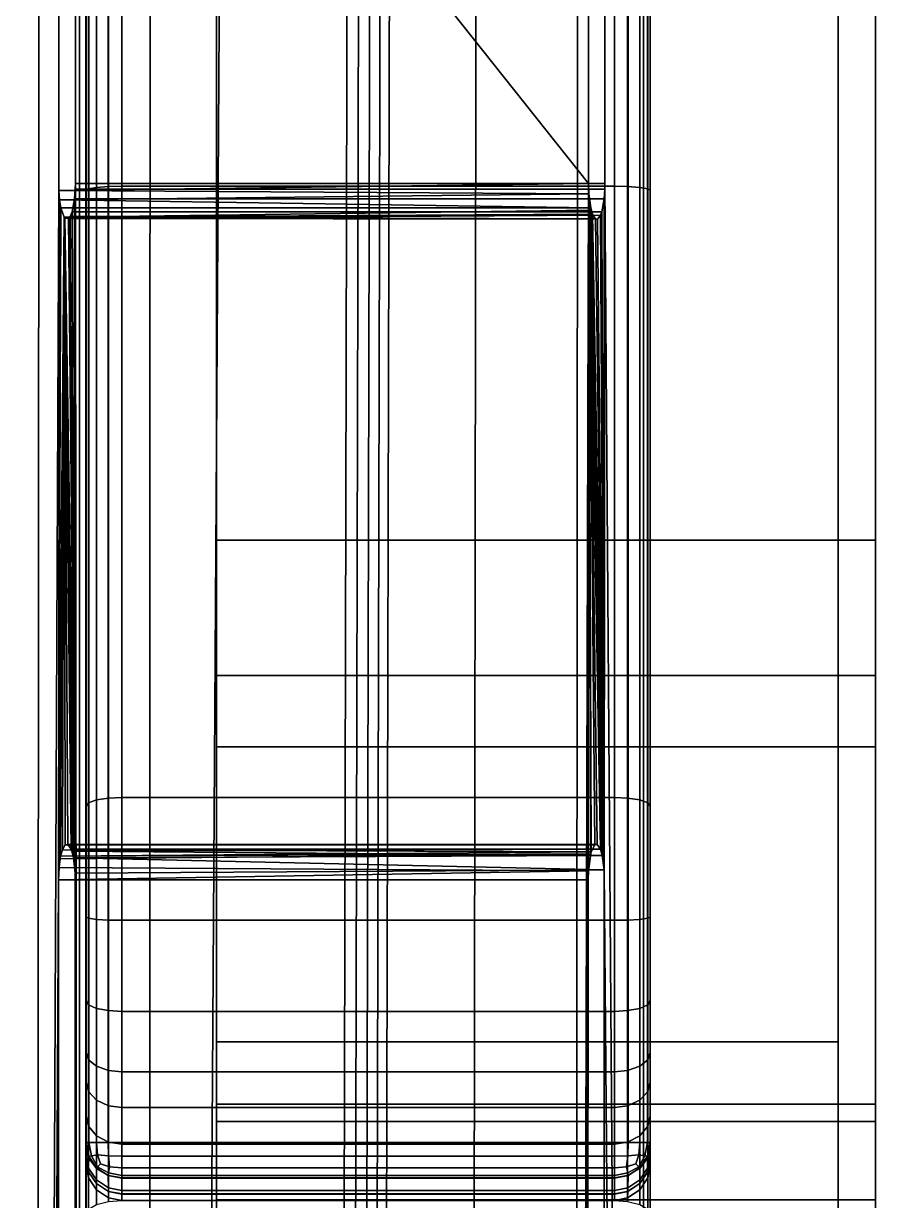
# Model space of a CAD drawing. Extents: x -11.8 to 11.8, y 0 to 23.8.
# Drawn here: x 10.569 to 11.762, y 9.941 to 11.588 of the extents above; entities that cross this region are included whole.
import ezdxf

# ---------------------------------------------------------------- set-up
doc = ezdxf.new("R2010")
doc.units = 0
doc.layers.add('SHP78CM5N_TRADECAD', color=251, linetype='CONTINUOUS')

msp = doc.modelspace()

# ---------------------------------------------------------------- linework, layer by layer
at = {"layer": 'SHP78CM5N_TRADECAD'}
for points in [[(10.7448, 4.8089, 32.1522), (10.4404, 4.4481, 32.6025), (10.4583, 22.9691, 32.6203), (10.7478, 22.9691, 32.1796)], [(10.8391, 22.9691, 31.7011), (10.8391, 5.234, 31.7011), (10.7448, 4.8089, 32.1522), (10.7478, 22.9691, 32.1796)], [(10.8391, 13.9465, 26.8857), (10.8391, 11.9646, 27.2942), (10.8391, 5.234, 31.7011), (10.8391, 22.9691, 31.7011)], [(11.4462, 13.1533, 16.3091), (11.4462, 13.5328, 16.456), (11.4462, 22.855, 13.305), (11.4462, 9.9997, 13.305)], [(11.4462, 22.855, 11.5923), (11.4462, 10.0049, 11.5923), (11.4462, 9.9997, 13.305), (11.4462, 22.855, 13.305)], [(11.4462, 19.6952, 8.111), (11.4462, 10.0049, 11.5923), (11.4462, 22.855, 11.5923)], [(10.6562, 19.6952, 8.1108), (10.6562, 20.807, 11.5923), (10.6562, 10.0049, 11.5923)], [(10.6562, 20.7052, 13.305), (10.6562, 9.9997, 13.305), (10.6562, 10.0049, 11.5923), (10.6562, 20.807, 11.5923)], [(10.6562, 20.7052, 13.305), (10.6562, 13.5328, 16.4557), (10.6562, 13.1533, 16.3087), (10.6562, 9.9997, 13.305)], [(11.4462, 3.9459, 29.1788), (11.4462, 3.9459, 29.2038), (11.4462, 19.7805, 29.3172), (11.4462, 19.8019, 29.2928)], [(11.4462, 12.0554, 27.1283), (11.4462, 11.355, 27.0879), (11.4462, 3.9459, 29.1788), (11.4462, 19.8019, 29.2928)], [(11.4462, 3.9459, 29.2038), (11.4461, 3.9459, 29.2288), (11.4462, 19.7647, 29.3425), (11.4462, 19.7805, 29.3172)], [(10.6562, 3.9459, 29.2035), (10.6562, 3.9459, 29.1785), (10.6562, 19.7552, 29.2921), (10.6562, 19.7536, 29.3171)], [(10.6562, 3.9459, 29.1785), (10.6562, 11.355, 27.0876), (10.6562, 12.0554, 27.128), (10.6562, 19.7552, 29.2921)], [(11.4461, 3.9459, 29.2288), (11.4461, 3.9459, 29.2538), (11.4461, 19.7549, 29.368), (11.4462, 19.7647, 29.3425)], [(10.4894, 3.9459, 32.3223), (10.5848, 3.9462, 32.1012), (10.5956, 19.7543, 32.1049), (10.5116, 19.7548, 32.2826)], [(10.5526, 4.8909, 33.3753), (10.5503, 19.7357, 33.377), (10.8946, 19.7531, 33.0873), (10.8, 4.8909, 33.1847)], [(10.6177, 12.2984, 31.9642), (10.5956, 19.7543, 32.1049), (10.5848, 3.9462, 32.1012), (10.6179, 11.3548, 31.9632)], [(10.6413, 11.3645, 31.8655), (10.6469, 3.946, 31.8423), (10.6469, 19.7517, 31.8423), (10.6413, 14.2395, 31.8655)], [(10.6561, 19.7516, 29.3921), (10.6469, 19.7517, 31.8423), (10.6469, 3.946, 31.8423), (10.6561, 3.9459, 29.2785)], [(10.6561, 3.9459, 29.2285), (10.6562, 3.9459, 29.2035), (10.6562, 19.7536, 29.3171), (10.6562, 19.7525, 29.3421)], [(10.6561, 3.9459, 29.2535), (10.6561, 3.9459, 29.2285), (10.6562, 19.7525, 29.3421), (10.6561, 19.7518, 29.3671)], [(10.6561, 3.9459, 29.2785), (10.6561, 3.9459, 29.2535), (10.6561, 19.7518, 29.3671), (10.6561, 19.7516, 29.3921)], [(10.8, 4.8909, 33.1847), (10.8946, 19.7531, 33.0873), (11.0403, 19.7543, 32.9093), (11.0058, 4.8909, 32.9869)], [(10.8391, 10.163, 5.8804), (10.8391, 13.357, 16.5438), (10.8391, 15.4412, 18.2796), (10.8391, 19.74, 7.8681)], [(10.8391, 10.163, 5.8804), (10.8391, 19.74, 7.8681), (10.8391, 19.74, 5.8804)], [(11.7095, 10.163, 5.8804), (10.8391, 10.163, 5.8804), (10.8391, 19.74, 5.8804), (11.7095, 19.74, 5.8804)], [(11.0219, 4.8876, 32.9686), (11.0058, 4.8909, 32.9869), (11.0403, 19.7543, 32.9093), (11.0568, 19.7544, 32.8907)], [(11.0376, 4.8779, 32.9487), (11.0219, 4.8876, 32.9686), (11.0568, 19.7544, 32.8907), (11.0723, 19.7545, 32.8712)], [(11.0522, 4.8621, 32.928), (11.0376, 4.8779, 32.9487), (11.0723, 19.7545, 32.8712), (11.0867, 19.7545, 32.8509)], [(11.0651, 4.8408, 32.9074), (11.0522, 4.8621, 32.928), (11.0867, 19.7545, 32.8509), (11.1, 19.7545, 32.8298)], [(11.2138, 19.7547, 32.6475), (11.1915, 3.9459, 32.6872), (11.0651, 4.8408, 32.9074), (11.1, 19.7545, 32.8298)], [(11.3392, 3.9459, 32.3498), (11.1915, 3.9459, 32.6872), (11.2138, 19.7547, 32.6475), (11.35, 19.7539, 32.3535)], [(11.3599, 11.3645, 32.2838), (11.3392, 3.9459, 32.3498), (11.35, 19.7539, 32.3535), (11.3612, 13.2645, 32.2844)], [(11.4369, 19.7516, 31.9274), (11.4369, 3.9459, 31.9274), (11.3828, 11.3645, 32.1848), (11.3841, 13.2695, 32.1856)], [(11.4461, 19.7516, 29.3924), (11.4461, 3.9459, 29.2788), (11.4369, 3.9459, 31.9274), (11.4369, 19.7516, 31.9274)], [(11.4461, 3.9459, 29.2538), (11.4461, 3.9459, 29.2788), (11.4461, 19.7516, 29.3924), (11.4461, 19.7549, 29.368)], [(11.7095, 19.74, 5.8804), (11.7095, 12.2436, 5.1122), (11.7095, 10.163, 5.1122), (11.7095, 10.163, 5.8804)], [(10.6562, 19.6952, 8.1108), (10.6562, 10.0049, 11.5923), (10.6562, 19.6628, 8.0891)], [(11.4462, 19.6952, 8.111), (11.4462, 19.6627, 8.0894), (11.4462, 10.0049, 11.5923)], [(10.6562, 10.0049, 11.5923), (10.6562, 19.6411, 8.0567), (10.6562, 19.6628, 8.0891)], [(11.4462, 19.6627, 8.0894), (11.4462, 19.6411, 8.057), (11.4462, 10.0049, 11.5923)], [(10.6562, 10.0049, 11.5923), (10.6562, 19.6336, 8.0184), (10.6562, 19.6411, 8.0567)], [(11.4462, 19.6411, 8.057), (11.4462, 19.6335, 8.0187), (11.4462, 10.0049, 11.5923)], [(10.6562, 19.6336, 8.0184), (10.6562, 10.0049, 11.5923), (10.6562, 10.0219, 5.9351), (10.6562, 19.6335, 5.9142)], [(10.6562, 10.0219, 5.9351), (10.66, 10.0219, 5.916), (10.66, 19.6335, 5.895), (10.6562, 19.6335, 5.9142)], [(10.66, 10.0219, 5.916), (10.6709, 10.0219, 5.8998), (10.6709, 19.6335, 5.8788), (10.66, 19.6335, 5.895)], [(10.6709, 10.0219, 5.8998), (10.6871, 10.0219, 5.889), (10.6871, 19.6335, 5.868), (10.6709, 19.6335, 5.8788)], [(10.6871, 10.0219, 5.889), (10.7062, 10.0219, 5.8852), (10.7062, 19.6335, 5.8642), (10.6871, 19.6335, 5.868)], [(11.3962, 10.0219, 5.8854), (11.3962, 19.6335, 5.8645), (10.7062, 19.6335, 5.8642), (10.7062, 10.0219, 5.8852)], [(11.3962, 10.0219, 5.8854), (11.4154, 10.0219, 5.8893), (11.4154, 19.6335, 5.8683), (11.3962, 19.6335, 5.8645)], [(11.4154, 10.0219, 5.8893), (11.4316, 10.0219, 5.9001), (11.4316, 19.6335, 5.8791), (11.4154, 19.6335, 5.8683)], [(11.4316, 10.0219, 5.9001), (11.4424, 10.0219, 5.9163), (11.4424, 19.6335, 5.8953), (11.4316, 19.6335, 5.8791)], [(11.4424, 10.0219, 5.9163), (11.4462, 10.0219, 5.9355), (11.4462, 19.6335, 5.9145), (11.4424, 19.6335, 5.8953)], [(11.4462, 10.0219, 5.9355), (11.4462, 10.0049, 11.5923), (11.4462, 19.6335, 8.0187), (11.4462, 19.6335, 5.9145)], [(11.7616, 17.1339, 22.2321), (11.7616, 16.5944, 19.956), (11.7616, 10.6756, 19.4966), (11.7616, 12.6601, 22.3483)], [(11.7616, 16.5944, 19.956), (11.7616, 15.4412, 18.2796), (11.7616, 10.6756, 19.4966)], [(11.7616, 15.4412, 18.2796), (11.7616, 13.357, 16.5438), (11.7616, 10.5758, 16.6623), (11.7616, 10.6756, 19.4966)], [(10.8391, 12.2355, 0.0397), (-11.8433, 14.8549, 0.0397), (-11.8433, 4.581, 0.0397), (10.8391, 4.581, 0.0397)], [(10.6413, 14.2395, 31.8655), (10.6412, 14.2314, 31.8661), (10.6411, 13.2742, 31.8664), (10.6413, 11.3645, 31.8655)], [(11.7096, 13.357, 16.5438), (10.8391, 13.357, 16.5438), (10.8391, 10.5758, 16.6623), (11.7096, 10.5758, 16.6623)], [(10.8391, 9.9418, 5.9012), (10.8391, 9.9418, 16.3729), (10.8391, 13.357, 16.5438), (10.8391, 10.163, 5.8804)], [(10.8391, 9.9418, 16.3729), (10.8391, 9.9418, 20.1643), (10.8391, 10.5758, 16.6623), (10.8391, 13.357, 16.5438)], [(11.7616, 13.357, 16.5438), (11.7096, 13.357, 16.5438), (11.7096, 10.5758, 16.6623), (11.7616, 10.5758, 16.6623)], [(10.6183, 13.2645, 31.9644), (10.6177, 12.2984, 31.9642), (11.3599, 11.3645, 32.2838), (11.3612, 13.2645, 32.2844)], [(10.6411, 13.2742, 31.8664), (11.3841, 13.2695, 32.1856), (11.3828, 11.3645, 32.1848), (10.6413, 11.3645, 31.8655)], [(10.6562, 13.1533, 16.3087), (10.6562, 12.839, 16.2395), (10.6562, 9.9997, 13.305)], [(11.4462, 9.9997, 13.305), (11.4462, 12.839, 16.2398), (11.4462, 13.1533, 16.3091)], [(10.6562, 12.839, 16.2395), (10.6597, 12.8369, 16.2579), (10.6597, 10.336, 16.5567), (10.6562, 10.3376, 16.5383)], [(10.6562, 9.991, 16.2266), (10.6562, 9.9997, 13.305), (10.6562, 12.839, 16.2395), (10.6562, 10.3376, 16.5383)], [(10.6597, 12.8369, 16.2579), (10.6709, 12.8349, 16.2748), (10.6709, 10.3344, 16.5737), (10.6597, 10.336, 16.5567)], [(11.4316, 12.8349, 16.2751), (11.4427, 12.8369, 16.2582), (11.4427, 10.336, 16.5571), (11.4316, 10.3344, 16.574)], [(11.4427, 12.8369, 16.2582), (11.4462, 12.839, 16.2398), (11.4462, 10.3376, 16.5387), (11.4427, 10.336, 16.5571)], [(11.4462, 12.839, 16.2398), (11.4462, 9.9997, 13.305), (11.4462, 9.9909, 16.2269), (11.4462, 10.3376, 16.5387)], [(10.6709, 12.8349, 16.2748), (10.6878, 12.8336, 16.2859), (10.6878, 10.3334, 16.5848), (10.6709, 10.3344, 16.5737)], [(10.6878, 12.8336, 16.2859), (10.7062, 12.8332, 16.2894), (10.7062, 10.3331, 16.5883), (10.6878, 10.3334, 16.5848)], [(11.3962, 12.8332, 16.2897), (11.3962, 10.3331, 16.5886), (10.7062, 10.3331, 16.5883), (10.7062, 12.8332, 16.2894)], [(11.3962, 12.8332, 16.2897), (11.4146, 12.8336, 16.2862), (11.4146, 10.3334, 16.5851), (11.3962, 10.3331, 16.5886)], [(11.4146, 12.8336, 16.2862), (11.4316, 12.8349, 16.2751), (11.4316, 10.3344, 16.574), (11.4146, 10.3334, 16.5851)], [(10.8391, 10.6756, 19.4966), (10.8391, 10.0514, 22.9577), (10.8391, 10.8653, 23.6932), (10.8391, 12.6601, 22.3483)], [(10.8391, 12.0901, 23.4124), (10.8391, 12.6601, 22.3483), (10.8391, 10.8653, 23.6932)], [(11.7096, 10.6756, 19.4966), (10.8391, 10.6756, 19.4966), (10.8391, 12.6601, 22.3483), (11.7096, 12.6601, 22.3483)], [(11.7616, 10.6756, 19.4966), (11.7096, 10.6756, 19.4966), (11.7096, 12.6601, 22.3483), (11.7616, 12.6601, 22.3483)], [(10.6179, 11.3548, 31.9632), (11.3599, 11.3645, 32.2838), (10.6177, 12.2984, 31.9642)], [(11.7095, 8.8787, 2.9884), (10.8391, 8.8787, 2.9884), (10.8391, 12.2436, 3.0412), (11.7095, 12.2436, 3.0412)], [(11.7095, 12.2436, 5.1122), (10.8391, 12.2436, 5.1122), (10.8391, 10.163, 5.1122), (11.7095, 10.163, 5.1122)], [(10.8391, 12.2436, 5.1122), (10.8391, 12.2436, 3.0412), (10.8391, 8.8787, 2.9884)], [(11.7095, 12.2436, 0.0397), (10.8391, 12.2355, 0.0397), (10.8391, 4.581, 0.0397), (11.7095, 8.787, 0.0397)], [(10.8391, 12.2436, 5.1122), (10.8391, 8.8787, 2.9884), (10.8391, 9.9418, 4.7464), (10.8391, 10.163, 5.1122)], [(11.7095, 8.787, 0.0397), (11.7095, 8.8787, 2.9884), (11.7095, 12.2436, 3.0412), (11.7095, 12.2436, 0.0397)], [(11.7096, 12.0901, 23.4124), (10.8391, 12.0901, 23.4124), (10.8391, 10.8653, 23.6932), (11.7096, 10.8653, 23.6932)], [(11.7616, 12.0901, 23.4124), (11.7096, 12.0901, 23.4124), (11.7096, 10.8653, 23.6932), (11.7616, 10.8653, 23.6932)], [(11.7616, 11.9646, 27.2942), (11.7616, 12.0901, 23.4124), (11.7616, 10.8653, 23.6932), (11.7616, 10.0756, 26.8859)], [(10.6562, 11.355, 27.0876), (10.6597, 11.3571, 27.0693), (10.6597, 12.0553, 27.1095), (10.6562, 12.0554, 27.128)], [(10.6597, 11.3571, 27.0693), (10.6709, 11.359, 27.0524), (10.6709, 12.0551, 27.0925), (10.6597, 12.0553, 27.1095)], [(10.6709, 11.359, 27.0524), (10.6878, 11.3602, 27.0413), (10.6878, 12.0551, 27.0814), (10.6709, 12.0551, 27.0925)], [(10.6878, 11.3602, 27.0413), (10.7062, 11.3606, 27.0378), (10.7062, 12.055, 27.0779), (10.6878, 12.0551, 27.0814)], [(11.3962, 11.3606, 27.0381), (11.3962, 12.055, 27.0782), (10.7062, 12.055, 27.0779), (10.7062, 11.3606, 27.0378)], [(11.3962, 11.3606, 27.0381), (11.4146, 11.3602, 27.0416), (11.4146, 12.0551, 27.0817), (11.3962, 12.055, 27.0782)], [(11.4146, 11.3602, 27.0416), (11.4316, 11.359, 27.0527), (11.4316, 12.0551, 27.0929), (11.4146, 12.0551, 27.0817)], [(11.4316, 11.359, 27.0527), (11.4427, 11.3571, 27.0696), (11.4427, 12.0553, 27.1099), (11.4316, 12.0551, 27.0929)], [(11.4427, 11.3571, 27.0696), (11.4462, 11.355, 27.0879), (11.4462, 12.0554, 27.1283), (11.4427, 12.0553, 27.1099)], [(10.8391, 11.9646, 27.2942), (10.8391, 10.0756, 26.8859), (10.8391, 5.234, 31.7011)], [(11.7096, 10.0756, 26.8859), (10.8391, 10.0756, 26.8859), (10.8391, 11.9646, 27.2942), (11.7096, 11.9646, 27.2942)], [(11.7616, 10.0756, 26.8859), (11.7096, 10.0756, 26.8859), (11.7096, 11.9646, 27.2942), (11.7616, 11.9646, 27.2942)], [(10.6179, 11.3548, 31.9632), (10.5848, 3.9462, 32.1012), (10.6177, 10.3895, 31.9642), (10.619, 11.3415, 31.9587)], [(10.6179, 11.3548, 31.9632), (11.3604, 11.3502, 32.2818), (11.3599, 11.3645, 32.2838)], [(10.619, 11.3415, 31.9587), (11.3604, 11.3502, 32.2818), (10.6179, 11.3548, 31.9632)], [(10.6412, 11.3564, 31.8661), (11.3827, 11.3564, 32.1855), (11.3817, 11.3429, 32.1896), (10.6402, 11.3429, 31.8703)], [(10.6411, 10.3992, 31.8664), (10.6412, 11.3564, 31.8661), (10.6402, 11.3429, 31.8703)], [(10.6413, 11.3645, 31.8655), (10.6412, 11.3564, 31.8661), (10.6411, 10.3992, 31.8664)], [(10.6469, 3.946, 31.8423), (10.6413, 11.3645, 31.8655), (10.6411, 10.3992, 31.8664), (10.6413, 8.4895, 31.8655)], [(10.6413, 11.3645, 31.8655), (11.3828, 11.3645, 32.1848), (11.3827, 11.3564, 32.1855), (10.6412, 11.3564, 31.8661)], [(10.6597, 11.3571, 27.0693), (10.6562, 11.355, 27.0876), (10.6562, 10.493, 26.9418), (10.6597, 10.4974, 26.9239)], [(10.6562, 3.9459, 29.1785), (10.6562, 10.493, 26.9418), (10.6562, 11.355, 27.0876)], [(10.6709, 11.359, 27.0524), (10.6597, 11.3571, 27.0693), (10.6597, 10.4974, 26.9239), (10.6709, 10.5015, 26.9074)], [(10.6878, 11.3602, 27.0413), (10.6709, 11.359, 27.0524), (10.6709, 10.5015, 26.9074), (10.6878, 10.5042, 26.8966)], [(10.7062, 11.3606, 27.0378), (10.6878, 11.3602, 27.0413), (10.6878, 10.5042, 26.8966), (10.7062, 10.5051, 26.8932)], [(11.3962, 10.5051, 26.8935), (11.3962, 11.3606, 27.0381), (10.7062, 11.3606, 27.0378), (10.7062, 10.5051, 26.8932)], [(11.3593, 10.3895, 32.2835), (11.3392, 3.9459, 32.3498), (11.3599, 11.3645, 32.2838), (11.3604, 11.3502, 32.2818)], [(11.3817, 10.4039, 32.1866), (11.3827, 11.3564, 32.1855), (11.3828, 11.3645, 32.1848)], [(11.4369, 3.9459, 31.9274), (11.3817, 10.4039, 32.1866), (11.3828, 11.3645, 32.1848)], [(11.3817, 11.3429, 32.1896), (11.3827, 11.3564, 32.1855), (11.3817, 10.4039, 32.1866)], [(11.4146, 11.3602, 27.0416), (11.3962, 11.3606, 27.0381), (11.3962, 10.5051, 26.8935), (11.4146, 10.5042, 26.8969)], [(11.4316, 11.359, 27.0527), (11.4146, 11.3602, 27.0416), (11.4146, 10.5042, 26.8969), (11.4316, 10.5015, 26.9078)], [(11.4427, 11.3571, 27.0696), (11.4316, 11.359, 27.0527), (11.4316, 10.5015, 26.9078), (11.4427, 10.4974, 26.9243)], [(11.4462, 11.355, 27.0879), (11.4427, 11.3571, 27.0696), (11.4427, 10.4974, 26.9243), (11.4462, 10.493, 26.9422)], [(11.4462, 11.355, 27.0879), (11.4462, 10.493, 26.9422), (11.4462, 3.9459, 29.1788)], [(10.6177, 10.3895, 31.9642), (10.6209, 11.3303, 31.9508), (10.619, 11.3415, 31.9587)], [(10.619, 11.3415, 31.9587), (11.363, 11.3303, 32.2704), (11.3604, 11.3502, 32.2818)], [(10.6209, 11.3303, 31.9508), (11.363, 11.3303, 32.2704), (10.619, 11.3415, 31.9587)], [(10.6368, 11.3251, 31.8844), (10.6402, 11.3429, 31.8703), (11.3817, 11.3429, 32.1896), (11.3784, 11.3251, 32.2038)], [(10.6411, 10.3992, 31.8664), (10.6402, 11.3429, 31.8703), (10.6368, 11.3251, 31.8844)], [(11.3604, 11.3502, 32.2818), (11.3597, 10.4023, 32.2819), (11.3593, 10.3895, 32.2835)], [(11.3604, 11.3502, 32.2818), (11.3629, 10.426, 32.268), (11.3597, 10.4023, 32.2819)], [(11.3604, 11.3502, 32.2818), (11.363, 11.3303, 32.2704), (11.3817, 10.4039, 32.1866)], [(11.3604, 11.3502, 32.2818), (11.3817, 10.4039, 32.1866), (11.3791, 10.4238, 32.198)], [(11.3604, 11.3502, 32.2818), (11.3791, 10.4238, 32.198), (11.3766, 10.4325, 32.2086)], [(11.3604, 11.3502, 32.2818), (11.3766, 10.4325, 32.2086), (11.3719, 10.4393, 32.2292)], [(11.3604, 11.3502, 32.2818), (11.3719, 10.4393, 32.2292), (11.3685, 10.4386, 32.2437)], [(11.3604, 11.3502, 32.2818), (11.3685, 10.4386, 32.2437), (11.3637, 10.429, 32.2645)], [(11.3604, 11.3502, 32.2818), (11.3637, 10.429, 32.2645), (11.3629, 10.426, 32.268)], [(11.3784, 11.3251, 32.2038), (11.3817, 11.3429, 32.1896), (11.3817, 10.4039, 32.1866)], [(10.6177, 10.3895, 31.9642), (10.6254, 11.3176, 31.9319), (10.6209, 11.3303, 31.9508)], [(10.6209, 11.3303, 31.9508), (10.6254, 11.3176, 31.9319), (11.3638, 11.3271, 32.2671), (11.363, 11.3303, 32.2704)], [(10.6254, 11.3176, 31.9319), (11.3655, 11.3216, 32.2598), (11.3638, 11.3271, 32.2671)], [(10.6254, 11.3176, 31.9319), (11.3695, 11.3152, 32.2423), (11.3655, 11.3216, 32.2598)], [(10.6318, 11.3155, 31.9052), (11.3766, 11.3201, 32.2115), (11.3725, 11.3148, 32.2294)], [(10.6318, 11.3155, 31.9052), (10.6339, 11.3182, 31.8963), (11.3766, 11.3201, 32.2115)], [(10.6339, 11.3182, 31.8963), (10.6368, 11.3251, 31.8844), (11.3784, 11.3251, 32.2038), (11.3766, 11.3201, 32.2115)], [(10.6411, 10.3992, 31.8664), (10.6368, 11.3251, 31.8844), (10.6339, 11.3182, 31.8963)], [(11.363, 11.3303, 32.2704), (11.3638, 11.3271, 32.2671), (11.3817, 10.4039, 32.1866)], [(11.3638, 11.3271, 32.2671), (11.3655, 11.3216, 32.2598), (11.3817, 10.4039, 32.1866)], [(11.3655, 11.3216, 32.2598), (11.3695, 11.3152, 32.2423), (11.3817, 10.4039, 32.1866)], [(11.3725, 11.3148, 32.2294), (11.3766, 11.3201, 32.2115), (11.3817, 10.4039, 32.1866)], [(11.3766, 11.3201, 32.2115), (11.3784, 11.3251, 32.2038), (11.3817, 10.4039, 32.1866)], [(10.6254, 11.3176, 31.9319), (10.6177, 10.3895, 31.9642), (10.6184, 10.4068, 31.9611)], [(10.6254, 11.3176, 31.9319), (10.6184, 10.4068, 31.9611), (10.6199, 10.4191, 31.9546)], [(10.6254, 11.3176, 31.9319), (10.6199, 10.4191, 31.9546), (10.6206, 10.4227, 31.9518)], [(10.6254, 11.3176, 31.9319), (10.6206, 10.4227, 31.9518), (10.6231, 10.4316, 31.9415)], [(10.6254, 11.3176, 31.9319), (10.6231, 10.4316, 31.9415), (10.6272, 10.4386, 31.9244)], [(10.6265, 11.3162, 31.9274), (11.3695, 11.3152, 32.2423), (10.6254, 11.3176, 31.9319)], [(10.6411, 10.3992, 31.8664), (10.6265, 11.3162, 31.9274), (10.6254, 11.3176, 31.9319)], [(10.6388, 10.4203, 31.8759), (10.6411, 10.3992, 31.8664), (10.6254, 11.3176, 31.9319)], [(10.6365, 10.4299, 31.8856), (10.6388, 10.4203, 31.8759), (10.6254, 11.3176, 31.9319)], [(10.6356, 10.4325, 31.8894), (10.6365, 10.4299, 31.8856), (10.6254, 11.3176, 31.9319)], [(10.6307, 10.4393, 31.91), (10.6356, 10.4325, 31.8894), (10.6254, 11.3176, 31.9319)], [(10.6272, 10.4386, 31.9244), (10.6307, 10.4393, 31.91), (10.6254, 11.3176, 31.9319)], [(10.6318, 11.3155, 31.9052), (11.3695, 11.3152, 32.2423), (10.6265, 11.3162, 31.9274)], [(10.6411, 10.3992, 31.8664), (10.6318, 11.3155, 31.9052), (10.6265, 11.3162, 31.9274)], [(10.6411, 10.3992, 31.8664), (10.6339, 11.3182, 31.8963), (10.6318, 11.3155, 31.9052)], [(10.6318, 11.3155, 31.9052), (11.3725, 11.3148, 32.2294), (11.3695, 11.3152, 32.2423)], [(11.3695, 11.3152, 32.2423), (11.3725, 11.3148, 32.2294), (11.3817, 10.4039, 32.1866)], [(11.7096, 10.8653, 23.6932), (10.8391, 10.8653, 23.6932), (10.8391, 10.0514, 22.9577), (11.7096, 10.0514, 22.9577)], [(11.7616, 10.8653, 23.6932), (11.7096, 10.8653, 23.6932), (11.7096, 10.0514, 22.9577), (11.7616, 10.0514, 22.9577)], [(11.7616, 10.8653, 23.6932), (11.7616, 10.0514, 22.9577), (11.7616, 8.1896, 25.6384), (11.7616, 9.028, 26.3251)], [(11.7616, 9.028, 26.3251), (11.7616, 10.0756, 26.8859), (11.7616, 10.8653, 23.6932)], [(10.8391, 10.6756, 19.4966), (10.8391, 10.5758, 16.6623), (10.8391, 9.9418, 20.1643), (10.8391, 10.0514, 22.9577)], [(11.7096, 10.5758, 16.6623), (10.8391, 10.5758, 16.6623), (10.8391, 10.6756, 19.4966), (11.7096, 10.6756, 19.4966)], [(11.7616, 10.5758, 16.6623), (11.7096, 10.5758, 16.6623), (11.7096, 10.6756, 19.4966), (11.7616, 10.6756, 19.4966)], [(10.6562, 9.9216, 26.7533), (10.6597, 9.9287, 26.7363), (10.6597, 10.4974, 26.9239), (10.6562, 10.493, 26.9418)], [(10.6597, 9.9287, 26.7363), (10.6709, 9.9351, 26.7206), (10.6709, 10.5015, 26.9074), (10.6597, 10.4974, 26.9239)], [(10.6709, 9.9351, 26.7206), (10.6878, 9.9394, 26.7102), (10.6878, 10.5042, 26.8966), (10.6709, 10.5015, 26.9074)], [(10.6878, 9.9394, 26.7102), (10.7062, 9.9407, 26.707), (10.7062, 10.5051, 26.8932), (10.6878, 10.5042, 26.8966)], [(11.3962, 9.9407, 26.7073), (11.3962, 10.5051, 26.8935), (10.7062, 10.5051, 26.8932), (10.7062, 9.9407, 26.707)], [(11.3962, 9.9407, 26.7073), (11.4146, 9.9394, 26.7105), (11.4146, 10.5042, 26.8969), (11.3962, 10.5051, 26.8935)], [(11.4146, 9.9394, 26.7105), (11.4316, 9.9351, 26.7209), (11.4316, 10.5015, 26.9078), (11.4146, 10.5042, 26.8969)], [(11.4316, 9.9351, 26.7209), (11.4427, 9.9287, 26.7366), (11.4427, 10.4974, 26.9243), (11.4316, 10.5015, 26.9078)], [(11.4427, 9.9287, 26.7366), (11.4462, 9.9216, 26.7536), (11.4462, 10.493, 26.9422), (11.4427, 10.4974, 26.9243)], [(10.6562, 3.9459, 29.1785), (10.6562, 9.9216, 26.7533), (10.6562, 10.493, 26.9418)], [(11.4462, 10.493, 26.9422), (11.4462, 9.9216, 26.7536), (11.4462, 3.9459, 29.1788)], [(10.6206, 10.4227, 31.9518), (11.3637, 10.429, 32.2645), (10.6231, 10.4316, 31.9415)], [(10.6272, 10.4386, 31.9244), (10.6231, 10.4316, 31.9415), (11.3637, 10.429, 32.2645), (11.3685, 10.4386, 32.2437)], [(10.6307, 10.4393, 31.91), (10.6272, 10.4386, 31.9244), (11.3685, 10.4386, 32.2437), (11.3719, 10.4393, 32.2292)], [(10.6356, 10.4325, 31.8894), (10.6307, 10.4393, 31.91), (11.3719, 10.4393, 32.2292), (11.3766, 10.4325, 32.2086)], [(10.6365, 10.4299, 31.8856), (10.6356, 10.4325, 31.8894), (11.3766, 10.4325, 32.2086)], [(10.6365, 10.4299, 31.8856), (11.3766, 10.4325, 32.2086), (11.3791, 10.4238, 32.198)], [(10.6365, 10.4299, 31.8856), (11.3791, 10.4238, 32.198), (10.6388, 10.4203, 31.8759)], [(10.6184, 10.4068, 31.9611), (11.3597, 10.4023, 32.2819), (11.3629, 10.426, 32.268), (10.6199, 10.4191, 31.9546)], [(10.6206, 10.4227, 31.9518), (10.6199, 10.4191, 31.9546), (11.3629, 10.426, 32.268)], [(10.6206, 10.4227, 31.9518), (11.3629, 10.426, 32.268), (11.3637, 10.429, 32.2645)], [(10.6388, 10.4203, 31.8759), (11.3791, 10.4238, 32.198), (11.3817, 10.4039, 32.1866)], [(10.6388, 10.4203, 31.8759), (11.3817, 10.4039, 32.1866), (10.6411, 10.3992, 31.8664)], [(10.6177, 10.3895, 31.9642), (11.3597, 10.4023, 32.2819), (10.6184, 10.4068, 31.9611)], [(10.6177, 10.3895, 31.9642), (11.3593, 10.3895, 32.2835), (11.3597, 10.4023, 32.2819)], [(10.6411, 10.3992, 31.8664), (11.3817, 10.4039, 32.1866), (11.3809, 8.4895, 32.184), (10.6413, 8.4895, 31.8655)], [(11.4369, 3.9459, 31.9274), (11.3809, 8.4895, 32.184), (11.3817, 10.4039, 32.1866)], [(10.5848, 3.9462, 32.1012), (10.6177, 8.4846, 31.9639), (10.6177, 10.3895, 31.9642)], [(10.6177, 8.4846, 31.9639), (11.3581, 8.4846, 32.2828), (11.3593, 10.3895, 32.2835), (10.6177, 10.3895, 31.9642)], [(11.3392, 3.9459, 32.3498), (11.3593, 10.3895, 32.2835), (11.3581, 8.4846, 32.2828)], [(10.6562, 10.3376, 16.5383), (10.6597, 10.336, 16.5567), (10.6597, 10.2148, 16.5359), (10.6562, 10.2202, 16.5182)], [(10.6562, 10.1068, 16.4508), (10.6562, 10.0595, 16.3926), (10.6562, 10.3376, 16.5383), (10.6562, 10.2202, 16.5182)], [(10.6562, 10.0169, 16.3318), (10.6562, 9.9989, 16.2846), (10.6562, 10.3376, 16.5383), (10.6562, 10.0595, 16.3926)], [(10.6562, 10.3376, 16.5383), (10.6562, 9.9989, 16.2846), (10.6562, 9.991, 16.2266)], [(10.6597, 10.336, 16.5567), (10.6709, 10.3344, 16.5737), (10.6709, 10.2098, 16.5523), (10.6597, 10.2148, 16.5359)], [(10.6709, 10.3344, 16.5737), (10.6878, 10.3334, 16.5848), (10.6878, 10.2066, 16.563), (10.6709, 10.2098, 16.5523)], [(10.6878, 10.3334, 16.5848), (10.7062, 10.3331, 16.5883), (10.7062, 10.2056, 16.5664), (10.6878, 10.2066, 16.563)], [(11.3962, 10.3331, 16.5886), (11.3962, 10.2056, 16.5667), (10.7062, 10.2056, 16.5664), (10.7062, 10.3331, 16.5883)], [(11.3962, 10.3331, 16.5886), (11.4146, 10.3334, 16.5851), (11.4146, 10.2066, 16.5633), (11.3962, 10.2056, 16.5667)], [(11.4146, 10.3334, 16.5851), (11.4316, 10.3344, 16.574), (11.4316, 10.2098, 16.5526), (11.4146, 10.2066, 16.5633)], [(11.4316, 10.3344, 16.574), (11.4427, 10.336, 16.5571), (11.4427, 10.2148, 16.5362), (11.4316, 10.2098, 16.5526)], [(11.4427, 10.336, 16.5571), (11.4462, 10.3376, 16.5387), (11.4462, 10.2202, 16.5185), (11.4427, 10.2148, 16.5362)], [(11.4462, 9.9909, 16.2269), (11.4462, 9.9989, 16.2849), (11.4462, 10.3376, 16.5387)], [(11.4462, 10.3376, 16.5387), (11.4462, 9.9989, 16.2849), (11.4462, 10.0169, 16.3321), (11.4462, 10.0595, 16.3929)], [(11.4462, 10.3376, 16.5387), (11.4462, 10.0595, 16.3929), (11.4462, 10.1068, 16.4512), (11.4462, 10.2202, 16.5185)], [(10.6562, 10.2202, 16.5182), (10.6597, 10.2148, 16.5359), (10.6597, 10.1379, 16.5016), (10.6562, 10.1478, 16.4859)], [(10.6562, 10.2202, 16.5182), (10.6562, 10.1478, 16.4859), (10.6562, 10.1068, 16.4508)], [(11.4427, 10.2148, 16.5362), (11.4462, 10.2202, 16.5185), (11.4462, 10.1478, 16.4862), (11.4427, 10.1379, 16.5019)], [(11.4462, 10.1068, 16.4512), (11.4462, 10.1478, 16.4862), (11.4462, 10.2202, 16.5185)], [(10.6597, 10.2148, 16.5359), (10.6709, 10.2098, 16.5523), (10.6709, 10.1287, 16.5161), (10.6597, 10.1379, 16.5016)], [(10.6709, 10.2098, 16.5523), (10.6878, 10.2066, 16.563), (10.6878, 10.1227, 16.5256), (10.6709, 10.1287, 16.5161)], [(10.6878, 10.2066, 16.563), (10.7062, 10.2056, 16.5664), (10.7062, 10.1208, 16.5286), (10.6878, 10.1227, 16.5256)], [(11.3962, 10.2056, 16.5667), (11.3962, 10.1208, 16.5289), (10.7062, 10.1208, 16.5286), (10.7062, 10.2056, 16.5664)], [(11.3962, 10.2056, 16.5667), (11.4146, 10.2066, 16.5633), (11.4146, 10.1227, 16.5259), (11.3962, 10.1208, 16.5289)], [(11.4146, 10.2066, 16.5633), (11.4316, 10.2098, 16.5526), (11.4316, 10.1287, 16.5164), (11.4146, 10.1227, 16.5259)], [(11.4316, 10.2098, 16.5526), (11.4427, 10.2148, 16.5362), (11.4427, 10.1379, 16.5019), (11.4316, 10.1287, 16.5164)], [(10.8391, 10.163, 5.1122), (10.8391, 9.9418, 4.7464), (10.8391, 9.9418, 5.9012), (10.8391, 10.163, 5.8804)], [(11.7095, 10.163, 5.1122), (10.8391, 10.163, 5.1122), (10.8391, 10.163, 5.8804), (11.7095, 10.163, 5.8804)], [(10.6562, 10.1478, 16.4859), (10.6597, 10.1379, 16.5016), (10.6597, 10.0936, 16.4637), (10.6562, 10.1068, 16.4508)], [(10.6597, 10.1379, 16.5016), (10.6709, 10.1287, 16.5161), (10.6709, 10.0814, 16.4756), (10.6597, 10.0936, 16.4637)], [(11.4316, 10.1287, 16.5164), (11.4427, 10.1379, 16.5019), (11.4427, 10.0936, 16.4641), (11.4316, 10.0814, 16.4759)], [(11.4427, 10.1379, 16.5019), (11.4462, 10.1478, 16.4862), (11.4462, 10.1068, 16.4512), (11.4427, 10.0936, 16.4641)], [(10.6709, 10.1287, 16.5161), (10.6878, 10.1227, 16.5256), (10.6878, 10.0734, 16.4834), (10.6709, 10.0814, 16.4756)], [(10.6878, 10.1227, 16.5256), (10.7062, 10.1208, 16.5286), (10.7062, 10.0709, 16.4859), (10.6878, 10.0734, 16.4834)], [(11.3962, 10.1208, 16.5289), (11.3962, 10.0709, 16.4862), (10.7062, 10.0709, 16.4859), (10.7062, 10.1208, 16.5286)], [(11.3962, 10.1208, 16.5289), (11.4146, 10.1227, 16.5259), (11.4146, 10.0734, 16.4837), (11.3962, 10.0709, 16.4862)], [(11.4146, 10.1227, 16.5259), (11.4316, 10.1287, 16.5164), (11.4316, 10.0814, 16.4759), (11.4146, 10.0734, 16.4837)], [(10.6562, 10.1068, 16.4508), (10.6597, 10.0936, 16.4637), (10.6597, 10.0448, 16.4037), (10.6562, 10.0595, 16.3926)], [(11.4427, 10.0936, 16.4641), (11.4462, 10.1068, 16.4512), (11.4462, 10.0595, 16.3929), (11.4427, 10.0448, 16.404)], [(10.6597, 10.0936, 16.4637), (10.6709, 10.0814, 16.4756), (10.6709, 10.0312, 16.4139), (10.6597, 10.0448, 16.4037)], [(11.4316, 10.0814, 16.4759), (11.4427, 10.0936, 16.4641), (11.4427, 10.0448, 16.404), (11.4316, 10.0312, 16.4142)], [(10.6709, 10.0814, 16.4756), (10.6878, 10.0734, 16.4834), (10.6878, 10.0223, 16.4206), (10.6709, 10.0312, 16.4139)], [(10.6878, 10.0734, 16.4834), (10.7062, 10.0709, 16.4859), (10.7062, 10.0195, 16.4228), (10.6878, 10.0223, 16.4206)], [(11.3962, 10.0709, 16.4862), (11.3962, 10.0195, 16.4231), (10.7062, 10.0195, 16.4228), (10.7062, 10.0709, 16.4859)], [(11.7096, 9.028, 26.3251), (10.8391, 9.0978, 26.3881), (10.8391, 10.0756, 26.8859), (11.7096, 10.0756, 26.8859)], [(10.8391, 9.0978, 26.3881), (10.8391, 4.9434, 31.7011), (10.8391, 5.234, 31.7011), (10.8391, 10.0756, 26.8859)], [(11.3962, 10.0709, 16.4862), (11.4146, 10.0734, 16.4837), (11.4146, 10.0223, 16.4209), (11.3962, 10.0195, 16.4231)], [(11.4146, 10.0734, 16.4837), (11.4316, 10.0814, 16.4759), (11.4316, 10.0312, 16.4142), (11.4146, 10.0223, 16.4209)], [(11.7616, 9.028, 26.3251), (11.7096, 9.028, 26.3251), (11.7096, 10.0756, 26.8859), (11.7616, 10.0756, 26.8859)], [(10.6562, 10.0595, 16.3926), (10.6597, 10.0448, 16.4037), (10.6597, 10.0005, 16.3404), (10.6562, 10.0169, 16.3318)], [(11.7096, 10.0514, 22.9577), (10.8391, 10.0514, 22.9577), (10.8391, 9.9418, 20.1643), (11.7096, 9.9418, 20.1643)], [(11.4427, 10.0448, 16.404), (11.4462, 10.0595, 16.3929), (11.4462, 10.0169, 16.3321), (11.4427, 10.0006, 16.3408)], [(11.7616, 10.0514, 22.9577), (11.7096, 10.0514, 22.9577), (11.7096, 9.9418, 20.1643), (11.7616, 9.9418, 20.1643)], [(11.7616, 8.1896, 25.6384), (11.7616, 10.0514, 22.9577), (11.7616, 7.5862, 24.5797)], [(11.7616, 7.1472, 23.1827), (11.7616, 7.5862, 24.5797), (11.7616, 10.0514, 22.9577), (11.7616, 9.9418, 20.1643)], [(10.6597, 10.0448, 16.4037), (10.6709, 10.0312, 16.4139), (10.6709, 9.9855, 16.3485), (10.6597, 10.0005, 16.3404)], [(11.4316, 10.0312, 16.4142), (11.4427, 10.0448, 16.404), (11.4427, 10.0006, 16.3408), (11.4316, 9.9855, 16.3488)], [(10.66, 10.0219, 5.916), (10.6562, 10.0219, 5.9351), (10.66, 10.0028, 5.9351), (10.6637, 10.0032, 5.9164)], [(10.6562, 10.0049, 11.5923), (10.6599, 9.9862, 11.5923), (10.66, 10.0028, 5.9351), (10.6562, 10.0219, 5.9351)], [(10.6723, 10.0049, 5.9012), (10.6709, 10.0219, 5.8998), (10.66, 10.0219, 5.916), (10.6637, 10.0032, 5.9164)], [(10.6709, 10.0312, 16.4139), (10.6878, 10.0223, 16.4206), (10.6878, 9.9756, 16.3537), (10.6709, 9.9855, 16.3485)], [(10.6875, 10.0032, 5.8926), (10.6871, 10.0219, 5.889), (10.6709, 10.0219, 5.8998), (10.6723, 10.0049, 5.9012)], [(10.7062, 10.0028, 5.889), (10.7062, 10.0219, 5.8852), (10.6871, 10.0219, 5.889), (10.6875, 10.0032, 5.8926)], [(10.6878, 10.0223, 16.4206), (10.7062, 10.0195, 16.4228), (10.7062, 9.9724, 16.3554), (10.6878, 9.9756, 16.3537)], [(11.3962, 10.0028, 5.8893), (11.3962, 10.0219, 5.8854), (10.7062, 10.0219, 5.8852), (10.7062, 10.0028, 5.889)], [(11.3962, 10.0195, 16.4231), (11.3962, 9.9724, 16.3557), (10.7062, 9.9724, 16.3554), (10.7062, 10.0195, 16.4228)], [(11.3962, 10.0195, 16.4231), (11.4146, 10.0223, 16.4209), (11.4146, 9.9756, 16.354), (11.3962, 9.9724, 16.3557)], [(11.4154, 10.0219, 5.8893), (11.3962, 10.0219, 5.8854), (11.3962, 10.0028, 5.8893), (11.415, 10.0032, 5.893)], [(11.4146, 10.0223, 16.4209), (11.4316, 10.0312, 16.4142), (11.4316, 9.9855, 16.3488), (11.4146, 9.9756, 16.354)], [(11.4302, 10.0049, 5.9015), (11.4316, 10.0219, 5.9001), (11.4154, 10.0219, 5.8893), (11.415, 10.0032, 5.893)], [(11.4387, 10.0032, 5.9167), (11.4424, 10.0219, 5.9163), (11.4316, 10.0219, 5.9001), (11.4302, 10.0049, 5.9015)], [(11.4424, 10.0028, 5.9355), (11.4462, 10.0219, 5.9355), (11.4424, 10.0219, 5.9163), (11.4387, 10.0032, 5.9167)], [(11.4426, 9.9862, 11.5923), (11.4462, 10.0049, 11.5923), (11.4462, 10.0219, 5.9355), (11.4424, 10.0028, 5.9355)], [(10.6562, 10.0169, 16.3318), (10.6597, 10.0005, 16.3404), (10.6597, 9.9809, 16.2892), (10.6562, 9.9989, 16.2846)], [(10.6562, 9.9997, 13.305), (10.6598, 9.9811, 13.305), (10.6599, 9.9862, 11.5923), (10.6562, 10.0049, 11.5923)], [(10.6599, 9.9862, 11.5923), (10.6709, 9.9695, 11.5923), (10.6709, 9.9865, 5.9351), (10.66, 10.0028, 5.9351)], [(10.6637, 10.0032, 5.9164), (10.66, 10.0028, 5.9351), (10.6709, 9.9865, 5.9351), (10.6723, 9.9879, 5.9182)], [(10.6763, 9.992, 5.9052), (10.6723, 10.0049, 5.9012), (10.6637, 10.0032, 5.9164), (10.6723, 9.9879, 5.9182)], [(10.6763, 9.992, 5.9052), (10.6892, 9.9879, 5.9012), (10.6875, 10.0032, 5.8926), (10.6723, 10.0049, 5.9012)], [(10.6892, 9.9879, 5.9012), (10.7062, 9.9865, 5.8998), (10.7062, 10.0028, 5.889), (10.6875, 10.0032, 5.8926)], [(11.3962, 9.9865, 5.9001), (11.3962, 10.0028, 5.8893), (10.7062, 10.0028, 5.889), (10.7062, 9.9865, 5.8998)], [(11.415, 10.0032, 5.893), (11.3962, 10.0028, 5.8893), (11.3962, 9.9865, 5.9001), (11.4132, 9.9879, 5.9015)], [(11.4262, 9.992, 5.9055), (11.4302, 10.0049, 5.9015), (11.415, 10.0032, 5.893), (11.4132, 9.9879, 5.9015)], [(11.4262, 9.992, 5.9055), (11.4302, 9.9879, 5.9185), (11.4387, 10.0032, 5.9167), (11.4302, 10.0049, 5.9015)], [(11.4302, 9.9879, 5.9185), (11.4316, 9.9865, 5.9355), (11.4424, 10.0028, 5.9355), (11.4387, 10.0032, 5.9167)], [(11.4316, 9.9695, 11.5923), (11.4426, 9.9862, 11.5923), (11.4424, 10.0028, 5.9355), (11.4316, 9.9865, 5.9355)], [(11.4426, 9.9811, 13.305), (11.4462, 9.9997, 13.305), (11.4462, 10.0049, 11.5923), (11.4426, 9.9862, 11.5923)], [(11.4427, 10.0006, 16.3408), (11.4462, 10.0169, 16.3321), (11.4462, 9.9989, 16.2849), (11.4427, 9.9809, 16.2895)], [(10.6562, 9.991, 16.2266), (10.6597, 9.9725, 16.2278), (10.6598, 9.9811, 13.305), (10.6562, 9.9997, 13.305)], [(10.6562, 9.9989, 16.2846), (10.6597, 9.9809, 16.2892), (10.6597, 9.9725, 16.2278), (10.6562, 9.991, 16.2266)], [(10.6597, 10.0005, 16.3404), (10.6709, 9.9855, 16.3485), (10.6709, 9.9644, 16.2934), (10.6597, 9.9809, 16.2892)], [(10.6598, 9.9811, 13.305), (10.6709, 9.9644, 13.305), (10.6709, 9.9695, 11.5923), (10.6599, 9.9862, 11.5923)], [(10.6723, 9.9879, 5.9182), (10.6709, 9.9865, 5.9351), (10.6871, 9.9757, 5.9351), (10.6875, 9.9794, 5.9164)], [(10.6709, 9.9695, 11.5923), (10.6875, 9.9585, 11.5923), (10.6871, 9.9757, 5.9351), (10.6709, 9.9865, 5.9351)], [(10.6709, 9.9855, 16.3485), (10.6878, 9.9756, 16.3537), (10.6878, 9.9536, 16.2962), (10.6709, 9.9644, 16.2934)], [(10.6763, 9.992, 5.9052), (10.6723, 9.9879, 5.9182), (10.6875, 9.9794, 5.9164), (10.6892, 9.9879, 5.9012)], [(10.6875, 9.9794, 5.9164), (10.7062, 9.9757, 5.916), (10.7062, 9.9865, 5.8998), (10.6892, 9.9879, 5.9012)], [(11.3962, 9.9757, 5.9163), (11.3962, 9.9865, 5.9001), (10.7062, 9.9865, 5.8998), (10.7062, 9.9757, 5.916)], [(11.4132, 9.9879, 5.9015), (11.3962, 9.9865, 5.9001), (11.3962, 9.9757, 5.9163), (11.415, 9.9794, 5.9167)], [(11.4262, 9.992, 5.9055), (11.4132, 9.9879, 5.9015), (11.415, 9.9794, 5.9167), (11.4302, 9.9879, 5.9185)], [(11.4146, 9.9756, 16.354), (11.4316, 9.9855, 16.3488), (11.4316, 9.9644, 16.2937), (11.4146, 9.9536, 16.2965)], [(11.415, 9.9794, 5.9167), (11.4154, 9.9757, 5.9355), (11.4316, 9.9865, 5.9355), (11.4302, 9.9879, 5.9185)], [(11.415, 9.9585, 11.5923), (11.4316, 9.9695, 11.5923), (11.4316, 9.9865, 5.9355), (11.4154, 9.9757, 5.9355)], [(11.4316, 9.9855, 16.3488), (11.4427, 10.0006, 16.3408), (11.4427, 9.9809, 16.2895), (11.4316, 9.9644, 16.2937)], [(11.4316, 9.9644, 13.305), (11.4426, 9.9811, 13.305), (11.4426, 9.9862, 11.5923), (11.4316, 9.9695, 11.5923)], [(11.4427, 9.9725, 16.2281), (11.4462, 9.9909, 16.2269), (11.4462, 9.9997, 13.305), (11.4426, 9.9811, 13.305)], [(11.4427, 9.9809, 16.2895), (11.4462, 9.9989, 16.2849), (11.4462, 9.9909, 16.2269), (11.4427, 9.9725, 16.2281)], [(10.6597, 9.9725, 16.2278), (10.6709, 9.9556, 16.229), (10.6709, 9.9644, 13.305), (10.6598, 9.9811, 13.305)], [(10.6597, 9.9809, 16.2892), (10.6709, 9.9644, 16.2934), (10.6709, 9.9556, 16.229), (10.6597, 9.9725, 16.2278)], [(10.6709, 9.9644, 13.305), (10.6876, 9.9533, 13.305), (10.6875, 9.9585, 11.5923), (10.6709, 9.9695, 11.5923)], [(10.6871, 9.9757, 5.9351), (10.7062, 9.9719, 5.9352), (10.7062, 9.9757, 5.916), (10.6875, 9.9794, 5.9164)], [(10.6875, 9.9585, 11.5923), (10.7062, 9.9549, 11.5923), (10.7062, 9.9719, 5.9352), (10.6871, 9.9757, 5.9351)], [(10.6878, 9.9756, 16.3537), (10.7062, 9.9724, 16.3554), (10.7062, 9.9501, 16.2971), (10.6878, 9.9536, 16.2962)], [(11.3962, 9.9719, 5.9354), (11.3962, 9.9757, 5.9163), (10.7062, 9.9757, 5.916), (10.7062, 9.9719, 5.9352)], [(11.3962, 9.9724, 16.3557), (11.3962, 9.9501, 16.2973), (10.7062, 9.9501, 16.2971), (10.7062, 9.9724, 16.3554)], [(10.7062, 9.9549, 11.5923), (11.3962, 9.9549, 11.5923), (11.3962, 9.9719, 5.9354), (10.7062, 9.9719, 5.9352)], [(11.3962, 9.9757, 5.9163), (11.3962, 9.9719, 5.9354), (11.4154, 9.9757, 5.9355), (11.415, 9.9794, 5.9167)], [(11.3962, 9.9549, 11.5923), (11.415, 9.9585, 11.5923), (11.4154, 9.9757, 5.9355), (11.3962, 9.9719, 5.9354)], [(11.3962, 9.9724, 16.3557), (11.4146, 9.9756, 16.354), (11.4146, 9.9536, 16.2965), (11.3962, 9.9501, 16.2973)], [(11.4148, 9.9533, 13.305), (11.4316, 9.9644, 13.305), (11.4316, 9.9695, 11.5923), (11.415, 9.9585, 11.5923)], [(11.4316, 9.9556, 16.2293), (11.4427, 9.9725, 16.2281), (11.4426, 9.9811, 13.305), (11.4316, 9.9644, 13.305)], [(11.4316, 9.9644, 16.2937), (11.4427, 9.9809, 16.2895), (11.4427, 9.9725, 16.2281), (11.4316, 9.9556, 16.2293)], [(10.6709, 9.9644, 16.2934), (10.6878, 9.9536, 16.2962), (10.6878, 9.9445, 16.2297), (10.6709, 9.9556, 16.229)], [(10.6709, 9.9556, 16.229), (10.6878, 9.9445, 16.2297), (10.6876, 9.9533, 13.305), (10.6709, 9.9644, 13.305)], [(10.6876, 9.9533, 13.305), (10.7062, 9.9497, 13.305), (10.7062, 9.9549, 11.5923), (10.6875, 9.9585, 11.5923)], [(10.6878, 9.9445, 16.2297), (10.7062, 9.941, 16.23), (10.7062, 9.9497, 13.305), (10.6876, 9.9533, 13.305)], [(10.6878, 9.9536, 16.2962), (10.7062, 9.9501, 16.2971), (10.7062, 9.941, 16.23), (10.6878, 9.9445, 16.2297)], [(10.7062, 9.9497, 13.305), (11.3962, 9.9497, 13.305), (11.3962, 9.9549, 11.5923), (10.7062, 9.9549, 11.5923)], [(11.3962, 9.9497, 13.305), (11.4148, 9.9533, 13.305), (11.415, 9.9585, 11.5923), (11.3962, 9.9549, 11.5923)], [(11.3962, 9.9501, 16.2973), (11.4146, 9.9536, 16.2965), (11.4146, 9.9445, 16.23), (11.3962, 9.941, 16.2303)], [(11.3962, 9.941, 16.2303), (11.4146, 9.9445, 16.23), (11.4148, 9.9533, 13.305), (11.3962, 9.9497, 13.305)], [(11.4146, 9.9536, 16.2965), (11.4316, 9.9644, 16.2937), (11.4316, 9.9556, 16.2293), (11.4146, 9.9445, 16.23)], [(11.4146, 9.9445, 16.23), (11.4316, 9.9556, 16.2293), (11.4316, 9.9644, 13.305), (11.4148, 9.9533, 13.305)], [(11.3962, 9.9501, 16.2973), (11.3962, 9.941, 16.2303), (10.7062, 9.941, 16.23), (10.7062, 9.9501, 16.2971)], [(11.3962, 9.941, 16.2303), (11.3962, 9.9497, 13.305), (10.7062, 9.9497, 13.305), (10.7062, 9.941, 16.23)], [(11.7096, 9.9418, 5.9012), (10.8391, 9.9418, 5.9012), (10.8391, 9.9418, 4.7464), (11.7096, 9.9418, 4.7464)], [(11.7096, 9.9418, 20.1643), (10.8391, 9.9418, 20.1643), (10.8391, 9.9418, 16.3729), (11.7096, 9.9418, 16.3729)], [(11.7096, 9.9418, 4.7464), (10.8391, 9.9418, 4.7464), (10.8391, 8.8787, 2.9884), (11.7096, 8.8787, 2.9884)], [(11.7096, 9.9418, 16.3729), (10.8391, 9.9418, 16.3729), (10.8391, 9.9418, 5.9012), (11.7096, 9.9418, 5.9012)], [(11.7616, 7.1256, 16.3708), (11.7096, 7.1256, 16.3708), (11.7096, 9.9418, 16.3729), (11.7616, 9.9418, 16.3729)], [(11.7096, 9.9418, 16.3729), (11.7096, 7.1256, 16.3708), (11.7096, 7.1256, 16.3742)], [(11.7616, 9.9418, 16.3729), (11.7096, 9.9418, 16.3729), (11.7096, 7.1256, 16.3742), (11.7616, 7.1256, 16.3742)], [(11.7616, 9.9418, 20.1643), (11.7096, 9.9418, 20.1643), (11.7096, 9.9418, 16.3729), (11.7616, 9.9418, 16.3729)], [(11.7616, 9.9418, 4.7464), (11.7096, 9.9418, 4.7464), (11.7096, 8.8787, 2.9884), (11.7616, 8.8787, 2.9884)], [(11.7616, 9.9418, 5.9012), (11.7096, 9.9418, 5.9012), (11.7096, 9.9418, 4.7464), (11.7616, 9.9418, 4.7464)], [(11.7616, 9.9418, 16.3729), (11.7096, 9.9418, 16.3729), (11.7096, 9.9418, 5.9012), (11.7616, 9.9418, 5.9012)], [(11.7616, 9.9418, 16.3729), (11.7616, 7.1256, 16.3742), (11.7616, 7.1472, 23.1827), (11.7616, 9.9418, 20.1643)], [(11.7616, 9.9418, 4.7464), (11.7616, 8.8787, 2.9884), (11.7616, 7.1256, 4.7574), (11.7616, 7.1256, 5.1148)], [(11.7616, 9.9418, 5.9012), (11.7616, 9.9418, 4.7464), (11.7616, 7.1256, 5.1148), (11.7616, 7.1256, 7.1314)], [(11.7616, 9.9418, 16.3729), (11.7616, 9.9418, 5.9012), (11.7616, 7.1256, 7.1314), (11.7616, 7.1256, 16.3708)]]:
    msp.add_3dface(points, dxfattribs=at)

doc.saveas('drawing.dxf')
